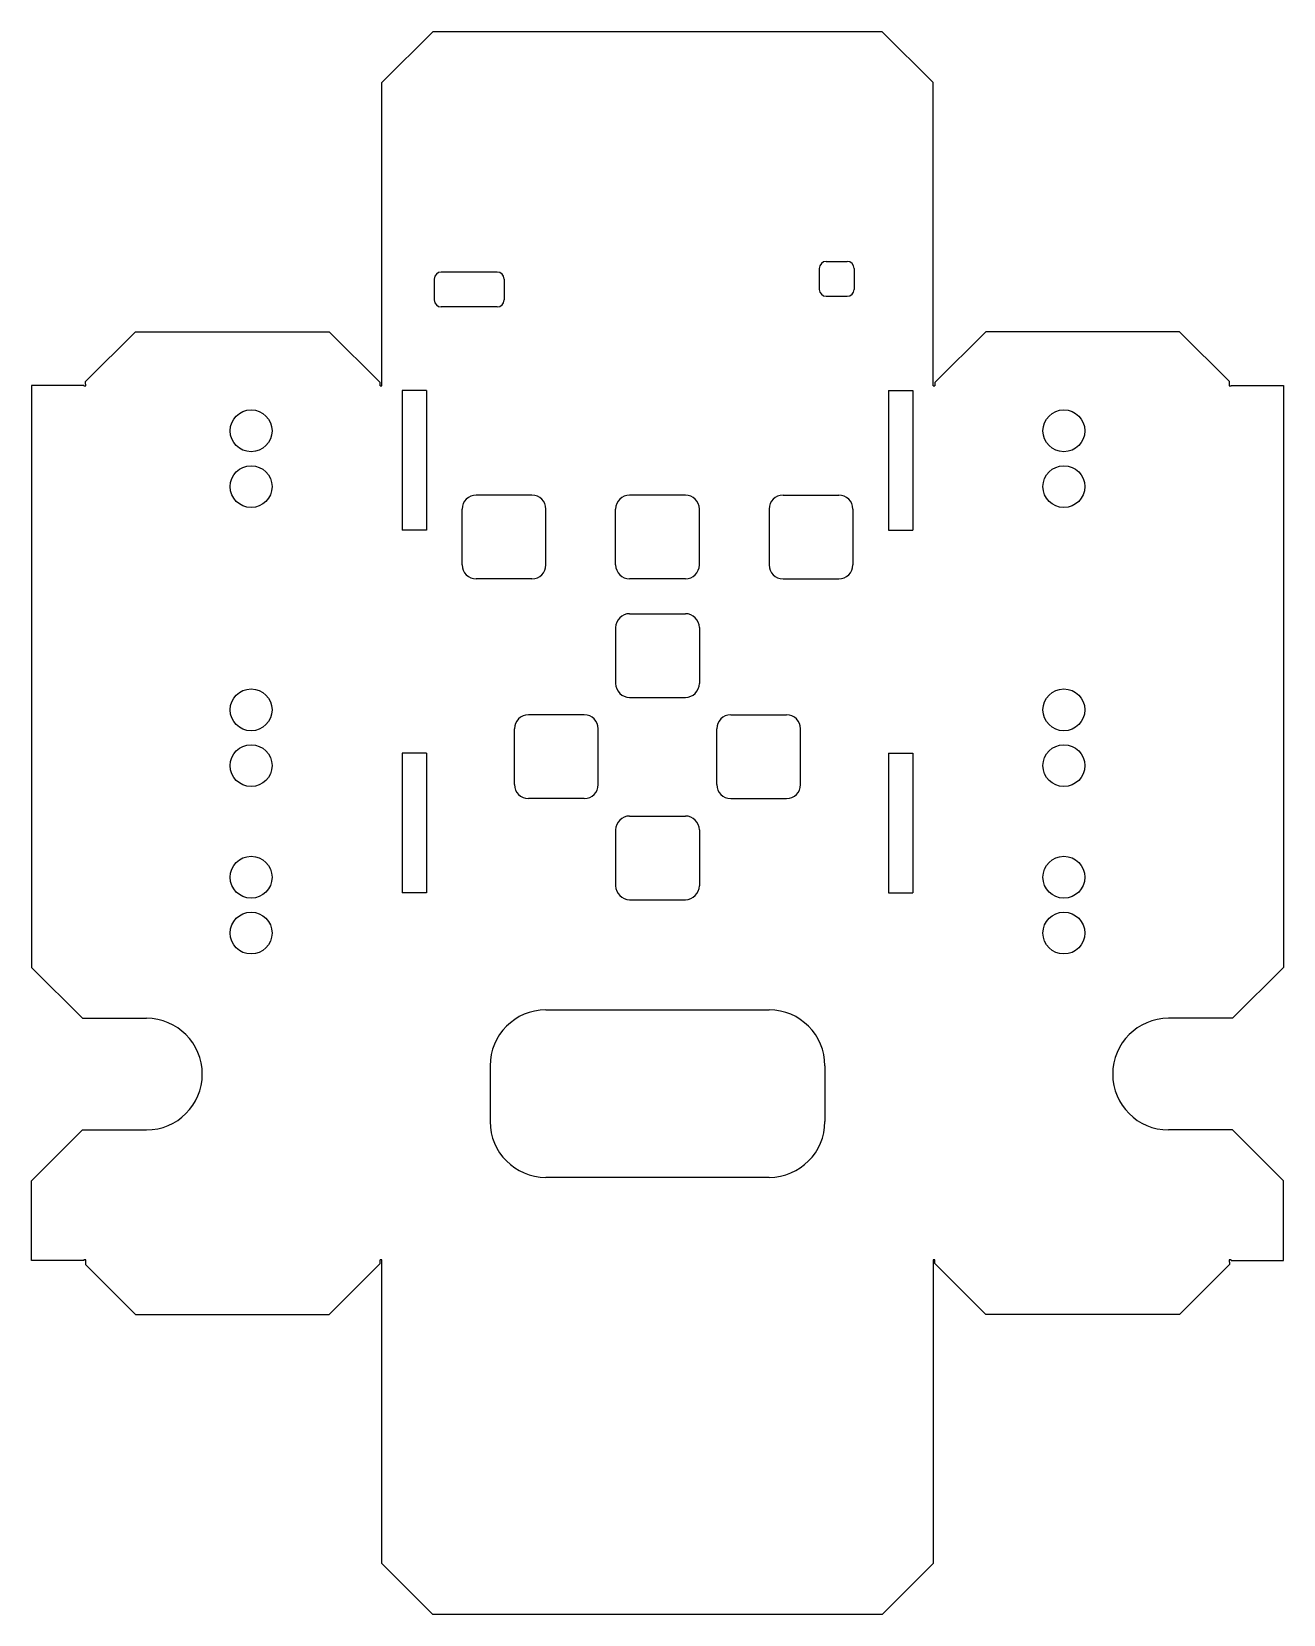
# Model space of a CAD drawing. Extents: x -0.09 to 0.09, y -0.198 to 0.029.
import ezdxf

# ---------------------------------------------------------------- set-up
doc = ezdxf.new("R2010")
doc.units = 0
doc.layers.add('SHEETMETAL_CUT_LINES', color=7, linetype='CONTINUOUS')

msp = doc.modelspace()

# ---------------------------------------------------------------- linework, layer by layer
at = {"layer": 'SHEETMETAL_CUT_LINES'}
for p, q in [((-0.0322, 0.02857), (-0.0395, 0.02127)), ((0.0322, 0.02857), (-0.0322, 0.02857)), ((0.0395, 0.02127), (0.0322, 0.02857)), ((-0.0395, -0.02222), (-0.0395, 0.02127)), ((0.0395, -0.02222), (0.0395, 0.02127)), ((0.0242, -0.00437), (0.0272, -0.00437)), ((-0.023, -0.00589), (-0.031, -0.00589)), ((0.0232, -0.00537), (0.0232, -0.00837)), ((0.0282, -0.00537), (0.0282, -0.00837)), ((-0.032, -0.00689), (-0.032, -0.00989)), ((-0.022, -0.00689), (-0.022, -0.00989)), ((-0.023, -0.01089), (-0.031, -0.01089)), ((0.0242, -0.00937), (0.0272, -0.00937)), ((-0.08202, -0.0216), (-0.07486, -0.01444)), ((-0.07486, -0.01444), (-0.04708, -0.01444)), ((-0.04708, -0.01444), (-0.03978, -0.02174)), ((0.04708, -0.01444), (0.03978, -0.02174)), ((0.07486, -0.01444), (0.04708, -0.01444)), ((0.08202, -0.0216), (0.07486, -0.01444)), ((-0.08243, -0.02217), (-0.08973, -0.02217)), ((-0.08973, -0.02217), (-0.08973, -0.10557)), ((-0.08223, -0.02214), (-0.08243, -0.02214)), ((-0.08243, -0.02214), (-0.08243, -0.02217)), ((-0.08223, -0.02214), (-0.08223, -0.02222)), ((-0.08223, -0.02222), (-0.08194, -0.02222)), ((-0.08202, -0.02194), (-0.08202, -0.0216)), ((-0.08194, -0.02194), (-0.08202, -0.02194)), ((-0.08194, -0.02222), (-0.08194, -0.02194)), ((-0.03978, -0.02222), (-0.03978, -0.02174)), ((-0.03978, -0.02222), (-0.0395, -0.02222)), ((0.0395, -0.02222), (0.03978, -0.02222)), ((0.03978, -0.02174), (0.03978, -0.02222)), ((0.08194, -0.02194), (0.08194, -0.02222)), ((0.08202, -0.02194), (0.08194, -0.02194)), ((0.08194, -0.02222), (0.08223, -0.02222)), ((0.08202, -0.02194), (0.08202, -0.0216)), ((0.08223, -0.02214), (0.08243, -0.02214)), ((0.08223, -0.02222), (0.08223, -0.02214)), ((0.08243, -0.02217), (0.08243, -0.02214)), ((0.08243, -0.02217), (0.08973, -0.02217)), ((0.08973, -0.02217), (0.08973, -0.10557)), ((-0.03662, -0.02287), (-0.03662, -0.04287)), ((-0.03313, -0.02287), (-0.03662, -0.02287)), ((-0.03313, -0.02287), (-0.03313, -0.04287)), ((0.03313, -0.02287), (0.03662, -0.02287)), ((0.03313, -0.02287), (0.03313, -0.04287)), ((0.03662, -0.02287), (0.03662, -0.04287)), ((-0.018, -0.03787), (-0.026, -0.03787)), ((0.004, -0.03787), (-0.004, -0.03787)), ((0.018, -0.03787), (0.026, -0.03787)), ((-0.028, -0.04787), (-0.028, -0.03987)), ((-0.016, -0.04787), (-0.016, -0.03987)), ((-0.006, -0.04787), (-0.006, -0.03987)), ((0.006, -0.04787), (0.006, -0.03987)), ((0.016, -0.03987), (0.016, -0.04787)), ((0.028, -0.03987), (0.028, -0.04787)), ((-0.03313, -0.04287), (-0.03662, -0.04287)), ((0.03313, -0.04287), (0.03662, -0.04287)), ((-0.018, -0.04987), (-0.026, -0.04987)), ((0.004, -0.04987), (-0.004, -0.04987)), ((0.018, -0.04987), (0.026, -0.04987)), ((-0.004, -0.05487), (0.004, -0.05487)), ((-0.006, -0.05687), (-0.006, -0.06487)), ((0.006, -0.05687), (0.006, -0.06487)), ((-0.004, -0.06687), (0.004, -0.06687)), ((-0.0105, -0.06937), (-0.0185, -0.06937)), ((0.0105, -0.06937), (0.0185, -0.06937)), ((-0.0205, -0.07937), (-0.0205, -0.07137)), ((-0.0085, -0.07937), (-0.0085, -0.07137)), ((0.0085, -0.07937), (0.0085, -0.07137)), ((0.0205, -0.07937), (0.0205, -0.07137)), ((-0.03662, -0.07487), (-0.03662, -0.09487)), ((-0.03313, -0.07487), (-0.03662, -0.07487)), ((-0.03313, -0.07487), (-0.03313, -0.09487)), ((0.03313, -0.07487), (0.03662, -0.07487)), ((0.03313, -0.07487), (0.03313, -0.09487)), ((0.03662, -0.07487), (0.03662, -0.09487)), ((-0.0105, -0.08137), (-0.0185, -0.08137)), ((0.0105, -0.08137), (0.0185, -0.08137)), ((-0.004, -0.08387), (0.004, -0.08387)), ((-0.006, -0.08587), (-0.006, -0.09387)), ((0.006, -0.08587), (0.006, -0.09387)), ((-0.03313, -0.09487), (-0.03662, -0.09487)), ((0.03313, -0.09487), (0.03662, -0.09487)), ((-0.004, -0.09587), (0.004, -0.09587)), ((-0.08973, -0.10557), (-0.08243, -0.11287)), ((0.08973, -0.10557), (0.08243, -0.11287)), ((-0.08243, -0.11287), (-0.07326, -0.11287)), ((-0.016, -0.11167), (0.016, -0.11167)), ((0.08243, -0.11287), (0.07326, -0.11287)), ((-0.024, -0.11967), (-0.024, -0.12767)), ((0.024, -0.11967), (0.024, -0.12767)), ((-0.08973, -0.13617), (-0.08243, -0.12887)), ((-0.08243, -0.12887), (-0.07326, -0.12887)), ((0.08243, -0.12887), (0.07326, -0.12887)), ((0.08973, -0.13617), (0.08243, -0.12887)), ((0.016, -0.13567), (-0.016, -0.13567)), ((-0.08973, -0.1476), (-0.08973, -0.13617)), ((0.08973, -0.1476), (0.08973, -0.13617)), ((-0.08223, -0.1476), (-0.08973, -0.1476)), ((-0.08223, -0.14752), (-0.08223, -0.1476)), ((-0.08194, -0.14752), (-0.08223, -0.14752)), ((-0.08202, -0.14781), (-0.08194, -0.14781)), ((-0.08202, -0.14781), (-0.08202, -0.14815)), ((-0.08202, -0.14815), (-0.07486, -0.15531)), ((-0.08194, -0.14781), (-0.08194, -0.14752)), ((-0.04708, -0.15531), (-0.03978, -0.14801)), ((-0.03978, -0.14801), (-0.03978, -0.14752)), ((-0.0395, -0.14752), (-0.03978, -0.14752)), ((-0.0395, -0.19102), (-0.0395, -0.14752)), ((0.0395, -0.14752), (0.0395, -0.19102)), ((0.03978, -0.14752), (0.0395, -0.14752)), ((0.03978, -0.14801), (0.03978, -0.14752)), ((0.04708, -0.15531), (0.03978, -0.14801)), ((0.08202, -0.14815), (0.07486, -0.15531)), ((0.08194, -0.14752), (0.08194, -0.14781)), ((0.08223, -0.14752), (0.08194, -0.14752)), ((0.08194, -0.14781), (0.08202, -0.14781)), ((0.08202, -0.14781), (0.08202, -0.14815)), ((0.08223, -0.1476), (0.08223, -0.14752)), ((0.08223, -0.1476), (0.08973, -0.1476)), ((-0.07486, -0.15531), (-0.04708, -0.15531)), ((0.07486, -0.15531), (0.04708, -0.15531)), ((-0.0322, -0.19832), (-0.0395, -0.19102)), ((0.0395, -0.19102), (0.0322, -0.19832)), ((0.0322, -0.19832), (-0.0322, -0.19832))]:
    msp.add_line(p, q, dxfattribs=at)
for centre in [(-0.05826, -0.02865), (0.05826, -0.02865), (-0.05826, -0.03665), (0.05826, -0.03665), (-0.05826, -0.06865), (0.05826, -0.06865), (-0.05826, -0.07665), (0.05826, -0.07665), (-0.05826, -0.09265), (0.05826, -0.09265), (-0.05826, -0.10065), (0.05826, -0.10065)]:
    msp.add_circle(centre, 0.003, dxfattribs=at)
for centre, radius, start, end in [((0.0242, -0.00537), 0.001, 90, 180), ((0.0272, -0.00537), 0.001, 0, 90), ((-0.031, -0.00689), 0.001, 90, 180), ((-0.023, -0.00689), 0.001, 0, 90), ((0.0242, -0.00837), 0.001, 180, 270), ((0.0272, -0.00837), 0.001, 270, 0), ((-0.031, -0.00989), 0.001, 180, 270), ((-0.023, -0.00989), 0.001, 270, 0), ((-0.026, -0.03987), 0.002, 90, 180), ((-0.018, -0.03987), 0.002, 0, 90), ((-0.004, -0.03987), 0.002, 90, 180), ((0.004, -0.03987), 0.002, 0, 90), ((0.018, -0.03987), 0.002, 90, 180), ((0.026, -0.03987), 0.002, 0, 90), ((-0.026, -0.04787), 0.002, 180, 270), ((-0.018, -0.04787), 0.002, 270, 0), ((-0.004, -0.04787), 0.002, 180, 270), ((0.004, -0.04787), 0.002, 270, 0), ((0.018, -0.04787), 0.002, 180, 270), ((0.026, -0.04787), 0.002, 270, 0), ((-0.004, -0.05687), 0.002, 90, 180), ((0.004, -0.05687), 0.002, 0, 90), ((-0.004, -0.06487), 0.002, 180, 270), ((0.004, -0.06487), 0.002, 270, 0), ((-0.0185, -0.07137), 0.002, 90, 180), ((-0.0105, -0.07137), 0.002, 0, 90), ((0.0105, -0.07137), 0.002, 90, 180), ((0.0185, -0.07137), 0.002, 0, 90), ((-0.0185, -0.07937), 0.002, 180, 270), ((-0.0105, -0.07937), 0.002, 270, 0), ((0.0105, -0.07937), 0.002, 180, 270), ((0.0185, -0.07937), 0.002, 270, 0), ((-0.004, -0.08587), 0.002, 90, 180), ((0.004, -0.08587), 0.002, 0, 90), ((-0.004, -0.09387), 0.002, 180, 270), ((0.004, -0.09387), 0.002, 270, 0), ((-0.07326, -0.12087), 0.008, 270, 90), ((-0.016, -0.11967), 0.008, 90, 180), ((0.016, -0.11967), 0.008, 0, 90), ((0.07326, -0.12087), 0.008, 90, 270), ((-0.016, -0.12767), 0.008, 180, 270), ((0.016, -0.12767), 0.008, 270, 0)]:
    msp.add_arc(centre, radius, start, end, dxfattribs=at)

doc.saveas('drawing.dxf')
